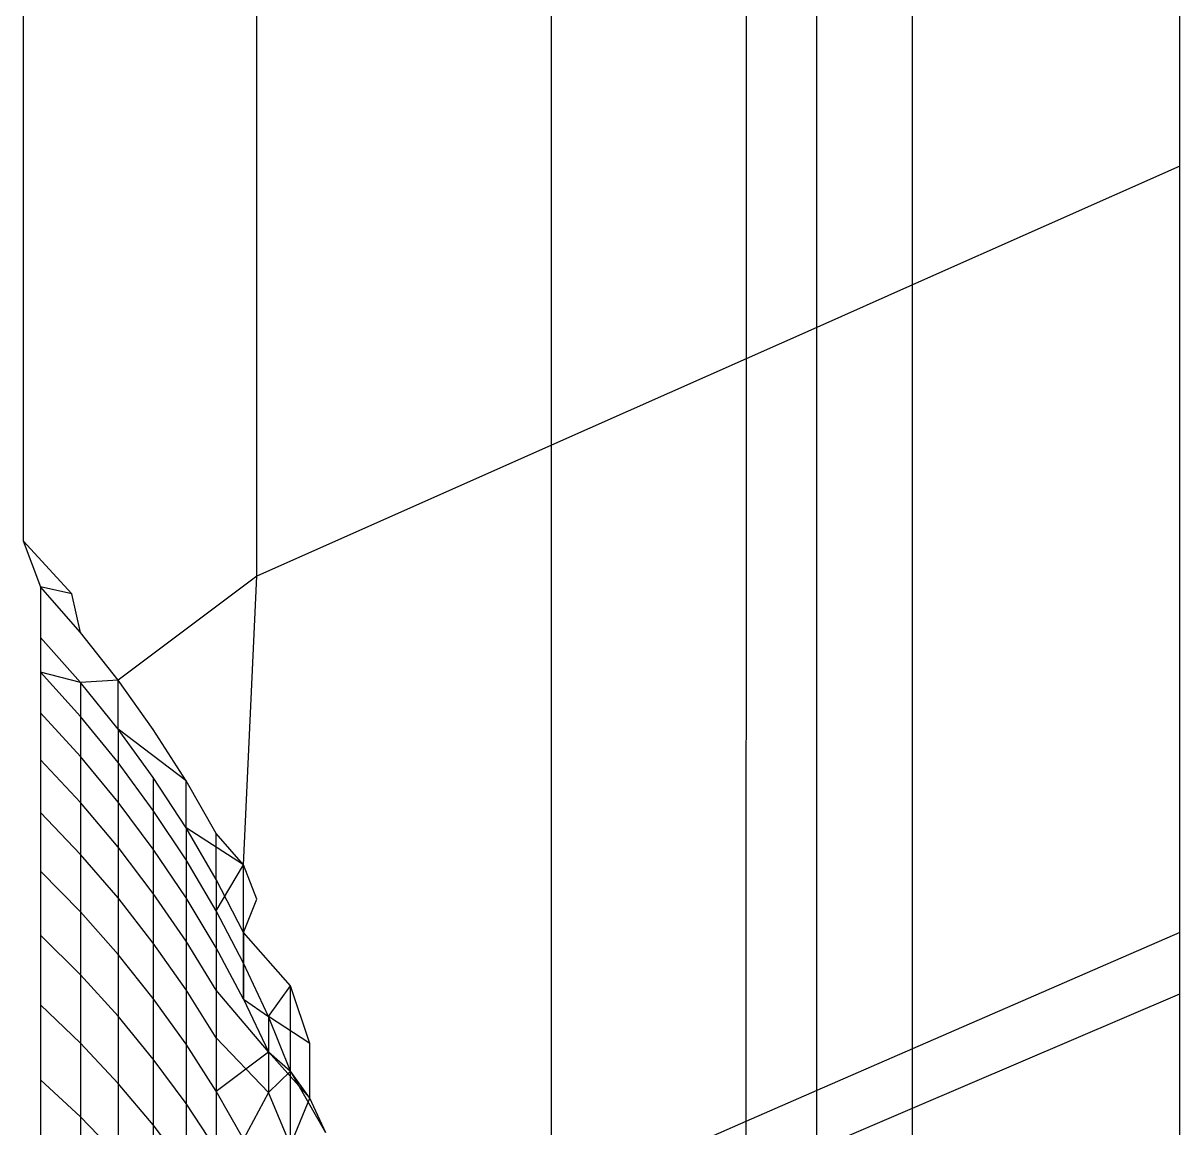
# Model space of a CAD drawing. Header units: inches. Extents: x 17 to 4615, y 5 to 3256.
# Drawn here: x 1649.232 to 1650.252, y 2591.988 to 2592.962 of the extents above; entities that cross this region are included whole.
import ezdxf

# ---------------------------------------------------------------- set-up
doc = ezdxf.new("R2010")
doc.units = ezdxf.units.IN
doc.header["$MEASUREMENT"] = 0

msp = doc.modelspace()

# ---------------------------------------------------------------- linework, layer by layer
for p, q in [((1650.2525, 2592.836), (1650.2525, 2593.5174)), ((1650.0166, 2592.7312), (1650.0166, 2593.4163)), ((1649.9324, 2592.6938), (1649.9324, 2593.3802)), ((1649.8702, 2593.3535), (1649.8699, 2592.666)), ((1649.6984, 2592.5899), (1649.6983, 2593.2799)), ((1649.4386, 2592.4745), (1649.4386, 2593.1685)), ((1649.2324, 2593.0802), (1649.2324, 2592.5056)), ((1650.2525, 2592.836), (1650.0166, 2592.7312)), ((1650.2525, 2592.1601), (1650.2525, 2592.836)), ((1650.0166, 2592.7312), (1649.9324, 2592.6938)), ((1650.0166, 2592.0574), (1650.0166, 2592.7312)), ((1649.9324, 2592.6938), (1649.8699, 2592.666)), ((1649.9324, 2592.0207), (1649.9324, 2592.6938)), ((1649.8699, 2592.666), (1649.6984, 2592.5899)), ((1649.8699, 2592.666), (1649.8696, 2591.9933)), ((1649.6984, 2592.5899), (1649.4386, 2592.4745)), ((1649.6984, 2591.9188), (1649.6984, 2592.5899)), ((1649.2753, 2592.4588), (1649.2324, 2592.5056)), ((1649.2324, 2592.5056), (1649.2478, 2592.4651)), ((1649.4386, 2592.4745), (1649.3162, 2592.3826)), ((1649.4269, 2592.2197), (1649.4386, 2592.4745)), ((1649.283, 2592.4247), (1649.2478, 2592.4651)), ((1649.2753, 2592.4588), (1649.2478, 2592.4651)), ((1649.2478, 2592.4651), (1649.2478, 2592.4203)), ((1649.283, 2592.4247), (1649.2753, 2592.4588)), ((1649.3162, 2592.3826), (1649.283, 2592.4247)), ((1649.2478, 2592.4203), (1649.2478, 2592.3897)), ((1649.283, 2592.3807), (1649.2478, 2592.4203)), ((1649.2478, 2592.3897), (1649.2478, 2592.3537)), ((1649.283, 2592.3507), (1649.2478, 2592.3897)), ((1649.283, 2592.3807), (1649.2478, 2592.3897)), ((1649.3162, 2592.3826), (1649.283, 2592.3807)), ((1649.283, 2592.3807), (1649.283, 2592.3507)), ((1649.3162, 2592.3395), (1649.283, 2592.3807)), ((1649.3472, 2592.339), (1649.3162, 2592.3826)), ((1649.3162, 2592.3395), (1649.3162, 2592.3826)), ((1649.2478, 2592.3537), (1649.2478, 2592.3124)), ((1649.283, 2592.3153), (1649.2478, 2592.3537)), ((1649.283, 2592.3507), (1649.283, 2592.3153)), ((1649.3162, 2592.3099), (1649.283, 2592.3507)), ((1649.3162, 2592.3395), (1649.3162, 2592.3099)), ((1649.3472, 2592.2967), (1649.3162, 2592.3395)), ((1649.3761, 2592.2939), (1649.3162, 2592.3395)), ((1649.3761, 2592.2939), (1649.3472, 2592.339)), ((1649.2478, 2592.3124), (1649.2478, 2592.2659)), ((1649.283, 2592.2747), (1649.2478, 2592.3124)), ((1649.283, 2592.3153), (1649.283, 2592.2747)), ((1649.3162, 2592.2752), (1649.283, 2592.3153)), ((1649.3162, 2592.3099), (1649.3162, 2592.2752)), ((1649.3472, 2592.2677), (1649.3162, 2592.3099)), ((1649.3472, 2592.2967), (1649.3472, 2592.2677)), ((1649.3761, 2592.2525), (1649.3472, 2592.2967)), ((1649.4027, 2592.2475), (1649.3761, 2592.2939)), ((1649.3761, 2592.2525), (1649.3761, 2592.2939)), ((1649.283, 2592.2747), (1649.283, 2592.229)), ((1649.3162, 2592.2354), (1649.283, 2592.2747)), ((1649.3162, 2592.2752), (1649.3162, 2592.2354)), ((1649.3472, 2592.2337), (1649.3162, 2592.2752)), ((1649.3472, 2592.2677), (1649.3472, 2592.2337)), ((1649.3761, 2592.2241), (1649.3472, 2592.2677)), ((1649.2478, 2592.2659), (1649.2478, 2592.2143)), ((1649.283, 2592.229), (1649.2478, 2592.2659)), ((1649.3761, 2592.2525), (1649.3761, 2592.2241)), ((1649.4027, 2592.2069), (1649.3761, 2592.2525)), ((1649.4269, 2592.2197), (1649.3761, 2592.2525)), ((1649.4027, 2592.2069), (1649.4027, 2592.2475)), ((1649.4269, 2592.2197), (1649.4027, 2592.2475)), ((1649.283, 2592.229), (1649.283, 2592.1783)), ((1649.3162, 2592.1906), (1649.283, 2592.229)), ((1649.3162, 2592.2354), (1649.3162, 2592.1906)), ((1649.3472, 2592.1946), (1649.3162, 2592.2354)), ((1649.3472, 2592.2337), (1649.3472, 2592.1946)), ((1649.3761, 2592.1908), (1649.3472, 2592.2337)), ((1649.3761, 2592.2241), (1649.3761, 2592.1908)), ((1649.4027, 2592.1792), (1649.3761, 2592.2241)), ((1649.4027, 2592.1792), (1649.4269, 2592.2197)), ((1649.4269, 2592.1602), (1649.4269, 2592.2197)), ((1649.4386, 2592.1896), (1649.4269, 2592.2197)), ((1649.2478, 2592.2143), (1649.2478, 2592.1577)), ((1649.283, 2592.1783), (1649.2478, 2592.2143)), ((1649.4027, 2592.2069), (1649.4027, 2592.1792)), ((1649.4269, 2592.1602), (1649.4027, 2592.2069)), ((1649.3162, 2592.1906), (1649.3162, 2592.1408)), ((1649.3472, 2592.1507), (1649.3162, 2592.1906)), ((1649.3472, 2592.1946), (1649.3472, 2592.1507)), ((1649.3761, 2592.1525), (1649.3472, 2592.1946)), ((1649.3761, 2592.1908), (1649.3761, 2592.1525)), ((1649.4027, 2592.1466), (1649.3761, 2592.1908)), ((1649.4269, 2592.1602), (1649.4386, 2592.1896)), ((1649.283, 2592.1783), (1649.283, 2592.1227)), ((1649.3162, 2592.1408), (1649.283, 2592.1783)), ((1649.4027, 2592.1792), (1649.4027, 2592.1466)), ((1649.4269, 2592.1331), (1649.4027, 2592.1792)), ((1649.2478, 2592.1577), (1649.2478, 2592.0964)), ((1649.283, 2592.1227), (1649.2478, 2592.1577)), ((1649.4269, 2592.1602), (1649.4269, 2592.1331)), ((1649.4269, 2592.1012), (1649.4269, 2592.1602)), ((1649.4682, 2592.1131), (1649.4269, 2592.1602)), ((1650.2525, 2592.1601), (1650.0166, 2592.0574)), ((1650.2525, 2592.1059), (1650.2525, 2592.1601)), ((1649.3472, 2592.1507), (1649.3472, 2592.1019)), ((1649.3761, 2592.1095), (1649.3472, 2592.1507)), ((1649.3761, 2592.1525), (1649.3761, 2592.1095)), ((1649.4027, 2592.1092), (1649.3761, 2592.1525)), ((1649.4027, 2592.1466), (1649.4027, 2592.1092)), ((1649.4269, 2592.1012), (1649.4027, 2592.1466)), ((1649.3162, 2592.1408), (1649.3162, 2592.0862)), ((1649.3472, 2592.1019), (1649.3162, 2592.1408)), ((1649.4269, 2592.1331), (1649.4269, 2592.1012)), ((1649.4488, 2592.0859), (1649.4269, 2592.1331)), ((1649.283, 2592.1227), (1649.283, 2592.0624)), ((1649.3162, 2592.0862), (1649.283, 2592.1227)), ((1649.3761, 2592.1095), (1649.3761, 2592.0617)), ((1649.4027, 2592.0671), (1649.3761, 2592.1095)), ((1649.4027, 2592.1092), (1649.4027, 2592.0671)), ((1649.4488, 2592.0548), (1649.4027, 2592.1092)), ((1649.4488, 2592.0859), (1649.4682, 2592.1131)), ((1649.4851, 2592.0621), (1649.4682, 2592.1131)), ((1649.4682, 2592.0378), (1649.4682, 2592.1131)), ((1650.0166, 2592.0051), (1650.2525, 2592.1059)), ((1650.2525, 2591.9023), (1650.2525, 2592.1059)), ((1649.2478, 2592.0964), (1649.2478, 2592.0303)), ((1649.283, 2592.0624), (1649.2478, 2592.0964)), ((1649.3472, 2592.1019), (1649.3472, 2592.0484)), ((1649.3761, 2592.0617), (1649.3472, 2592.1019)), ((1649.4269, 2592.1012), (1649.4488, 2592.0548)), ((1649.4269, 2592.1012), (1649.4488, 2592.0859)), ((1649.3162, 2592.0862), (1649.3162, 2592.027)), ((1649.3472, 2592.0484), (1649.3162, 2592.0862)), ((1649.4488, 2592.0859), (1649.4488, 2592.0548)), ((1649.4682, 2592.0378), (1649.4488, 2592.0859)), ((1649.4851, 2592.0621), (1649.4488, 2592.0859)), ((1649.4027, 2592.0671), (1649.4027, 2592.0203)), ((1649.4488, 2592.0191), (1649.4027, 2592.0671)), ((1649.283, 2592.0624), (1649.283, 2591.9975)), ((1649.3162, 2592.027), (1649.283, 2592.0624)), ((1649.3761, 2592.0617), (1649.3761, 2592.0093)), ((1649.4027, 2592.0203), (1649.3761, 2592.0617)), ((1649.4027, 2592.0203), (1649.4488, 2592.0548)), ((1649.4488, 2592.0548), (1649.4488, 2592.0191)), ((1649.4488, 2592.0548), (1649.4682, 2592.0378)), ((1649.4851, 2592.0139), (1649.4488, 2592.0548)), ((1649.4851, 2592.0139), (1649.4851, 2592.0621)), ((1650.0166, 2592.0574), (1649.9324, 2592.0207)), ((1650.0166, 2592.0051), (1650.0166, 2592.0574)), ((1649.3472, 2592.0484), (1649.3472, 2591.9904)), ((1649.3761, 2592.0093), (1649.3472, 2592.0484)), ((1649.4682, 2592.0378), (1649.4488, 2592.0191)), ((1649.4682, 2591.9726), (1649.4682, 2592.0378)), ((1649.4995, 2591.9835), (1649.4682, 2592.0378)), ((1649.4851, 2592.0139), (1649.4682, 2592.0378)), ((1649.2478, 2592.0303), (1649.2478, 2591.9597)), ((1649.283, 2591.9975), (1649.2478, 2592.0303)), ((1649.3162, 2592.027), (1649.3162, 2591.9633)), ((1649.3472, 2591.9904), (1649.3162, 2592.027)), ((1649.4027, 2592.0203), (1649.4027, 2591.9691)), ((1649.4269, 2591.9778), (1649.4027, 2592.0203)), ((1649.4488, 2592.0191), (1649.4269, 2591.9778)), ((1649.4682, 2591.9726), (1649.4488, 2592.0191)), ((1649.4682, 2591.9726), (1649.4851, 2592.0139)), ((1649.4995, 2591.9835), (1649.4851, 2592.0139)), ((1649.9324, 2592.0207), (1649.8696, 2591.9933)), ((1649.9324, 2591.9691), (1649.9324, 2592.0207)), ((1649.3761, 2592.0093), (1649.3761, 2591.9525)), ((1649.4027, 2591.9691), (1649.3761, 2592.0093)), ((1649.9324, 2591.9691), (1650.0166, 2592.0051)), ((1650.0166, 2591.9023), (1650.0166, 2592.0051)), ((1649.283, 2591.9975), (1649.283, 2591.9281)), ((1649.3162, 2591.9633), (1649.283, 2591.9975)), ((1649.8696, 2591.9933), (1649.7483, 2591.9405)), ((1649.8696, 2591.9933), (1649.8696, 2591.9422)), ((1649.3472, 2591.9904), (1649.3472, 2591.9279)), ((1649.3761, 2591.9525), (1649.3472, 2591.9904))]:
    msp.add_line(p, q)

doc.saveas('drawing.dxf')
